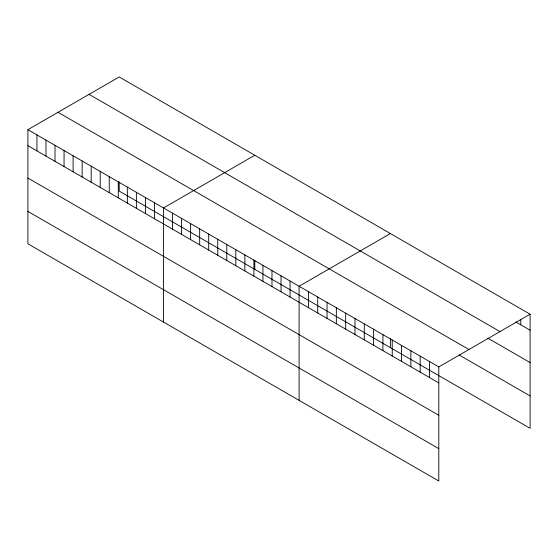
<?xml version="1.0" encoding="UTF-8"?>
<svg xmlns="http://www.w3.org/2000/svg" width="558" height="558" viewBox="0 0 558 558"><rect width="100%" height="100%" fill="white"/><g stroke="black" fill="none" stroke-linecap="round" stroke-linejoin="round"><path stroke-width="0.84" d="M27.9 129.679L438.804 366.913L438.804 481.031L27.9 243.797L27.9 129.679L119.196 76.969L530.1 314.203L530.1 428.321L119.196 191.087L119.196 181.95M254.797 155.257L163.501 207.967L163.501 322.085M390.391 233.544L299.095 286.254L299.095 400.365M438.804 366.913L530.1 314.203M515.773 321.917L530.1 330.19M89.071 94.365L499.975 331.598M487.832 338.162L530.1 362.567M58.025 112.291L468.929 349.517M459.171 354.986L530.1 395.936M27.9 145.666L438.804 382.9M27.9 178.044L438.804 415.278M27.9 211.412L438.804 448.646M520.788 319.762L520.788 324.812M429.493 361.535L429.493 377.522M420.174 356.157L420.174 372.144M410.862 350.78L410.862 366.766M401.551 345.409L401.551 361.389M392.232 340.031L392.232 356.011M390.391 338.525L390.391 347.662M382.921 334.654L382.921 350.633M373.609 329.276L373.609 345.256M364.29 323.898L364.29 339.878M354.979 318.52L354.979 334.5M345.667 313.143L345.667 329.122M336.348 307.765L336.348 323.745M327.037 302.387L327.037 318.367M317.725 297.009L317.725 312.989M308.407 291.632L308.407 307.611M290.055 281.037L290.055 297.016M281.016 275.819L281.016 291.799M271.976 270.595L271.976 286.582M262.937 265.378L262.937 281.358M254.797 260.237L254.797 269.375M253.897 260.161L253.897 276.14M244.857 254.943L244.857 270.923M235.818 249.719L235.818 265.706M226.778 244.502L226.778 260.481M217.739 239.284L217.739 255.264M208.699 234.067L208.699 250.047M199.659 228.843L199.659 244.829M190.62 223.625L190.62 239.605M181.58 218.408L181.58 234.388M172.541 213.191L172.541 229.171M154.461 202.749L154.461 218.729M145.415 197.532L145.415 213.512M136.375 192.315L136.375 208.294M127.336 187.09L127.336 203.077M118.296 181.873L118.296 197.853M109.256 176.656L109.256 192.636M100.217 171.439L100.217 187.418M91.177 166.214L91.177 182.201M82.138 160.997L82.138 176.977M73.098 155.78L73.098 171.759M64.058 150.555L64.058 166.542M55.019 145.338L55.019 161.318M45.979 140.121L45.979 156.101M36.94 134.903L36.94 150.883"/></g></svg>
